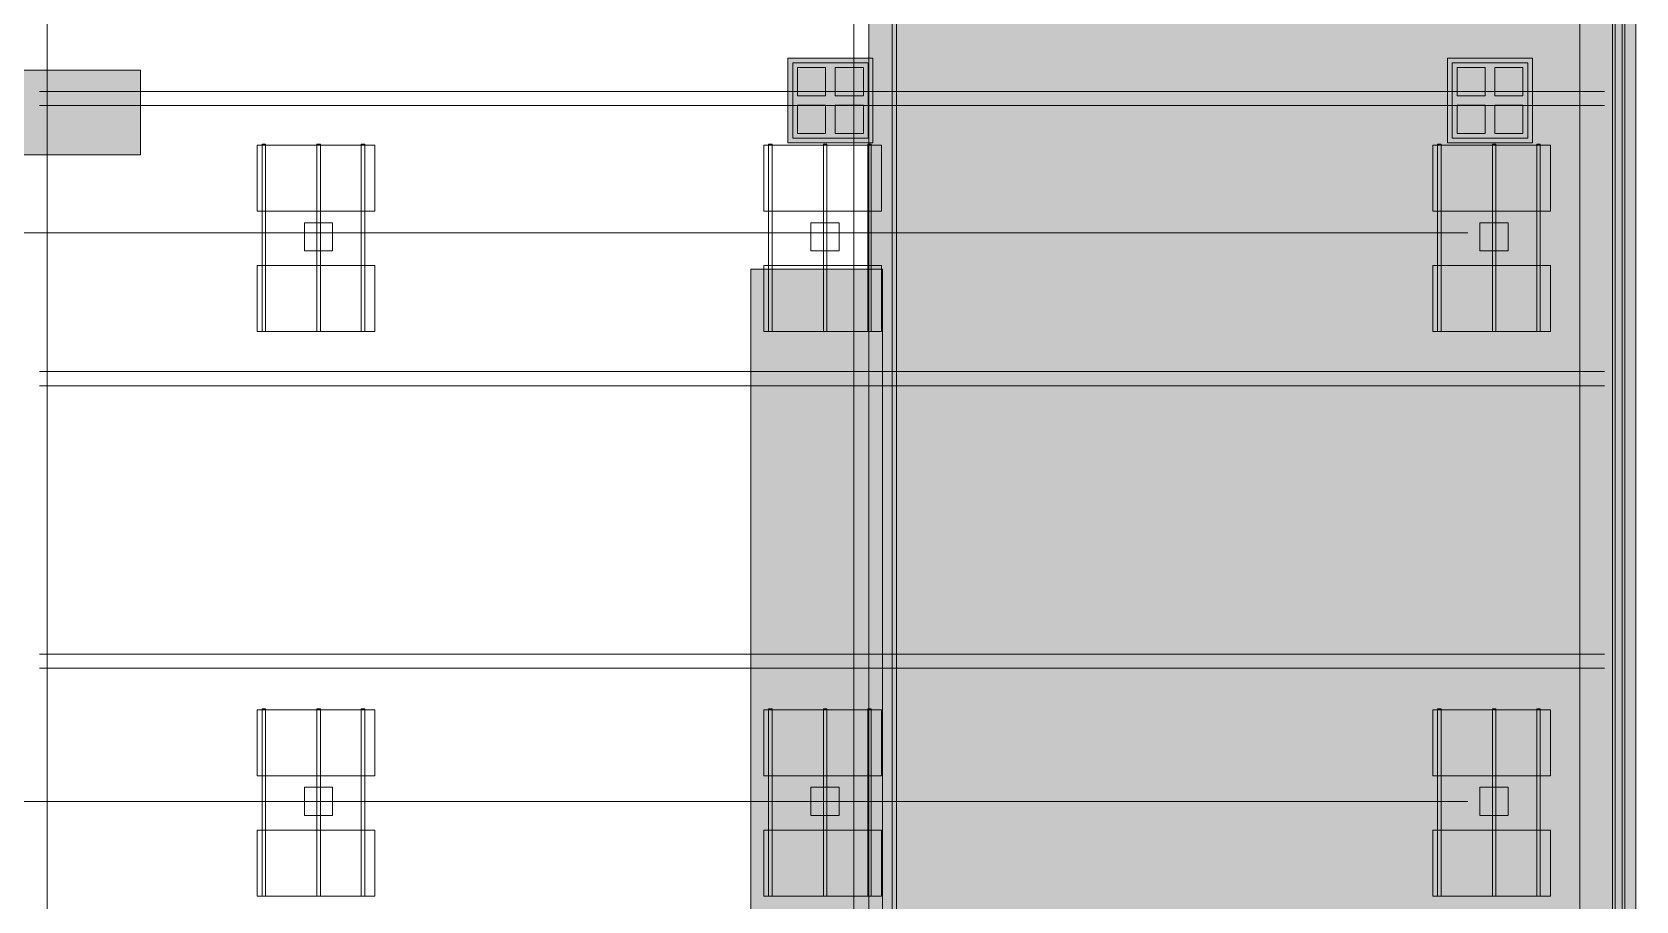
# Model space of a CAD drawing. Header units: inches. Extents: x -10671 to 1761, y -674 to 7170.
# Drawn here: x -6837 to -6156, y 2918 to 3287 of the extents above; entities that cross this region are included whole.
import ezdxf

# ---------------------------------------------------------------- set-up
doc = ezdxf.new("R2010")
doc.units = ezdxf.units.IN
doc.header["$LTSCALE"] = 19.2
doc.header["$MEASUREMENT"] = 0
for name, color, linetype, lineweight, true_color in [('DWG-bldg-utility box', 3, 'Continuous', 18, 0x00ff00), ('Venue-Airwall Closed', 7, 'Continuous', 5, 0x000000), ('Venue-NO HANG ZONE', 7, 'Continuous', 15, 0xdd0000), ('Venue-Rigging Steel-High', 7, 'Continuous', 5, 0x800000), ('Venue-Rigging Steel-Low', 7, 'Continuous', 5, 0x0000dd)]:
    doc.layers.add(name, color=color, linetype=linetype, lineweight=lineweight, true_color=true_color)
for name, color, linetype, lineweight in [('Venue-Ceiling-Lights', 7, 'Continuous', 5), ('Venue-Ceiling-Lights Circuits', 7, 'Continuous', 5), ('Venue-Floor Pockets', 7, 'Continuous', 5)]:
    doc.layers.add(name, color=color, linetype=linetype, lineweight=lineweight)

# ---------------------------------------------------------------- blocks, each defined once
blk = doc.blocks.new('FLOORBOX')
at = {"layer": 'Venue-Floor Pockets', "linetype": 'Continuous', "lineweight": 0, "true_color": 0xaaaaaa}
blk.add_hatch(color=253, dxfattribs=at).paths.add_polyline_path([(-18, 18), (18, 18), (18, -18), (-18, -18)])
at = {"layer": 'Venue-Floor Pockets', "linetype": 'Continuous', "lineweight": 0, "true_color": 0xbbbbbb}
blk.add_hatch(color=9, dxfattribs=at).paths.add_polyline_path([(-16, 16), (16, 16), (16, -16), (-16, -16)])
at = {"layer": 'Venue-Floor Pockets', "linetype": 'Continuous', "lineweight": 0, "true_color": 0xdddddd}
for points in [[(-14, 14), (-2, 14), (-2, 2), (-14, 2)], [(2, 14), (14, 14), (14, 2), (2, 2)], [(-14, -2), (-2, -2), (-2, -14), (-14, -14)], [(2, -2), (14, -2), (14, -14), (2, -14)]]:
    blk.add_hatch(color=254, dxfattribs=at).paths.add_polyline_path(points)
at = {"layer": 'Venue-Floor Pockets', "color": 7, "linetype": 'Continuous', "lineweight": 5, "flags": 128}
for points in [[(-18, 18), (18, 18), (18, -18), (-18, -18)], [(-16, 16), (16, 16), (16, -16), (-16, -16)], [(-14, 14), (-2, 14), (-2, 2), (-14, 2)], [(2, 14), (14, 14), (14, 2), (2, 2)], [(-14, -2), (-2, -2), (-2, -14), (-14, -14)], [(2, -2), (14, -2), (14, -14), (2, -14)]]:
    blk.add_lwpolyline(points, close=True, dxfattribs=at)
blk = doc.blocks.new('Group-1054-1')
at = {"layer": 'Venue-Ceiling-Lights', "color": 7, "linetype": 'Continuous', "lineweight": 5}
for points in [[(-6741.57, 3160.18, 355.98), (-6741.57, 3160.18, 359.98), (-6741.57, 3188.18, 359.98), (-6741.57, 3188.18, 355.98)], [(-6741.57, 3188.18, 355.98), (-6741.57, 3188.18, 359.98), (-6691.57, 3188.18, 359.98), (-6691.57, 3188.18, 355.98)], [(-6691.57, 3188.18, 359.98), (-6741.57, 3188.18, 359.98), (-6741.57, 3160.18, 359.98), (-6691.57, 3160.18, 359.98)], [(-6691.57, 3160.18, 355.98), (-6741.57, 3160.18, 355.98), (-6741.57, 3188.18, 355.98), (-6691.57, 3188.18, 355.98)], [(-6691.57, 3188.18, 355.98), (-6691.57, 3188.18, 359.98), (-6691.57, 3160.18, 359.98), (-6691.57, 3160.18, 355.98)], [(-6691.57, 3160.18, 355.98), (-6691.57, 3160.18, 359.98), (-6741.57, 3160.18, 359.98), (-6741.57, 3160.18, 355.98)]]:
    blk.add_3dface(points, dxfattribs=at)
blk = doc.blocks.new('Group-1055-1')
at = {"layer": 'Venue-Ceiling-Lights', "color": 7, "linetype": 'Continuous', "lineweight": 5}
for points in [[(-6697.42, 3160.18, 360.05), (-6697.42, 3160.18, 361.05), (-6697.42, 3239.77, 361.05), (-6697.42, 3239.77, 360.05)], [(-6697.42, 3239.77, 360.05), (-6697.42, 3239.77, 361.05), (-6695.92, 3239.77, 361.05), (-6695.92, 3239.77, 360.05)], [(-6695.92, 3239.77, 361.05), (-6697.42, 3239.77, 361.05), (-6697.42, 3160.18, 361.05), (-6695.92, 3160.18, 361.05)], [(-6695.92, 3160.18, 360.05), (-6697.42, 3160.18, 360.05), (-6697.42, 3239.77, 360.05), (-6695.92, 3239.77, 360.05)], [(-6695.92, 3239.77, 360.05), (-6695.92, 3239.77, 361.05), (-6695.92, 3160.18, 361.05), (-6695.92, 3160.18, 360.05)], [(-6695.92, 3160.18, 360.05), (-6695.92, 3160.18, 361.05), (-6697.42, 3160.18, 361.05), (-6697.42, 3160.18, 360.05)]]:
    blk.add_3dface(points, dxfattribs=at)
blk = doc.blocks.new('Group-1056-1')
at = {"layer": 'Venue-Ceiling-Lights', "color": 7, "linetype": 'Continuous', "lineweight": 5}
for points in [[(-6716.24, 3160.18, 360.05), (-6716.24, 3160.18, 361.05), (-6716.24, 3239.77, 361.05), (-6716.24, 3239.77, 360.05)], [(-6716.24, 3239.77, 360.05), (-6716.24, 3239.77, 361.05), (-6714.74, 3239.77, 361.05), (-6714.74, 3239.77, 360.05)], [(-6714.74, 3239.77, 361.05), (-6716.24, 3239.77, 361.05), (-6716.24, 3160.18, 361.05), (-6714.74, 3160.18, 361.05)], [(-6714.74, 3160.18, 360.05), (-6716.24, 3160.18, 360.05), (-6716.24, 3239.77, 360.05), (-6714.74, 3239.77, 360.05)], [(-6714.74, 3239.77, 360.05), (-6714.74, 3239.77, 361.05), (-6714.74, 3160.18, 361.05), (-6714.74, 3160.18, 360.05)], [(-6714.74, 3160.18, 360.05), (-6714.74, 3160.18, 361.05), (-6716.24, 3160.18, 361.05), (-6716.24, 3160.18, 360.05)]]:
    blk.add_3dface(points, dxfattribs=at)
blk = doc.blocks.new('Group-1057-1')
at = {"layer": 'Venue-Ceiling-Lights', "color": 7, "linetype": 'Continuous', "lineweight": 5}
for points in [[(-6739.52, 3160.18, 360.05), (-6739.52, 3160.18, 361.05), (-6739.52, 3239.77, 361.05), (-6739.52, 3239.77, 360.05)], [(-6739.52, 3239.77, 360.05), (-6739.52, 3239.77, 361.05), (-6738.02, 3239.77, 361.05), (-6738.02, 3239.77, 360.05)], [(-6738.02, 3239.77, 361.05), (-6739.52, 3239.77, 361.05), (-6739.52, 3160.18, 361.05), (-6738.02, 3160.18, 361.05)], [(-6738.02, 3160.18, 360.05), (-6739.52, 3160.18, 360.05), (-6739.52, 3239.77, 360.05), (-6738.02, 3239.77, 360.05)], [(-6738.02, 3239.77, 360.05), (-6738.02, 3239.77, 361.05), (-6738.02, 3160.18, 361.05), (-6738.02, 3160.18, 360.05)], [(-6738.02, 3160.18, 360.05), (-6738.02, 3160.18, 361.05), (-6739.52, 3160.18, 361.05), (-6739.52, 3160.18, 360.05)]]:
    blk.add_3dface(points, dxfattribs=at)
blk = doc.blocks.new('Group-1058-1')
at = {"layer": 'Venue-Ceiling-Lights', "color": 7, "linetype": 'Continuous', "lineweight": 5}
for points in [[(-6741.57, 3211.33, 355.98), (-6741.57, 3211.33, 359.98), (-6741.57, 3239.33, 359.98), (-6741.57, 3239.33, 355.98)], [(-6741.57, 3239.33, 355.98), (-6741.57, 3239.33, 359.98), (-6691.57, 3239.33, 359.98), (-6691.57, 3239.33, 355.98)], [(-6691.57, 3239.33, 359.98), (-6741.57, 3239.33, 359.98), (-6741.57, 3211.33, 359.98), (-6691.57, 3211.33, 359.98)], [(-6691.57, 3211.33, 355.98), (-6741.57, 3211.33, 355.98), (-6741.57, 3239.33, 355.98), (-6691.57, 3239.33, 355.98)], [(-6691.57, 3239.33, 355.98), (-6691.57, 3239.33, 359.98), (-6691.57, 3211.33, 359.98), (-6691.57, 3211.33, 355.98)], [(-6691.57, 3211.33, 355.98), (-6691.57, 3211.33, 359.98), (-6741.57, 3211.33, 359.98), (-6741.57, 3211.33, 355.98)]]:
    blk.add_3dface(points, dxfattribs=at)
blk = doc.blocks.new('Group-1059-1')
at = {"layer": 'Venue-Ceiling-Lights', "color": 7, "linetype": 'Continuous', "lineweight": 5}
for points in [[(-6721.53, 3206.41, 350), (-6721.53, 3206.41, 356), (-6709.53, 3206.41, 356), (-6709.53, 3206.41, 350)], [(-6721.53, 3194.41, 350), (-6721.53, 3194.41, 356), (-6721.53, 3206.41, 356), (-6721.53, 3206.41, 350)], [(-6709.53, 3206.41, 356), (-6721.53, 3206.41, 356), (-6721.53, 3194.41, 356), (-6709.53, 3194.41, 356)], [(-6709.53, 3194.41, 350), (-6721.53, 3194.41, 350), (-6721.53, 3206.41, 350), (-6709.53, 3206.41, 350)], [(-6709.53, 3206.41, 350), (-6709.53, 3206.41, 356), (-6709.53, 3194.41, 356), (-6709.53, 3194.41, 350)], [(-6709.53, 3194.41, 350), (-6709.53, 3194.41, 356), (-6721.53, 3194.41, 356), (-6721.53, 3194.41, 350)]]:
    blk.add_3dface(points, dxfattribs=at)
blk = doc.blocks.new('Group-1060-1')
at = {"layer": 'Venue-Ceiling-Lights', "color": 7}
for name in ['Group-1058-1', 'Group-1057-1', 'Group-1056-1', 'Group-1055-1', 'Group-1054-1']:
    blk.add_blockref(name, (0, 0), dxfattribs=at)
at = {"layer": 'Venue-Ceiling-Lights', "color": 1, "true_color": 0xff0000}
blk.add_blockref('Group-1059-1', (0, 0), dxfattribs=at)
blk = doc.blocks.new('Group-1061-1')
at = {"layer": 'Venue-Ceiling-Lights', "color": 7, "linetype": 'Continuous', "lineweight": 5}
for points in [[(-6741.57, 2920.38, 355.98), (-6741.57, 2920.38, 359.98), (-6741.57, 2948.38, 359.98), (-6741.57, 2948.38, 355.98)], [(-6741.57, 2948.38, 355.98), (-6741.57, 2948.38, 359.98), (-6691.57, 2948.38, 359.98), (-6691.57, 2948.38, 355.98)], [(-6691.57, 2948.38, 359.98), (-6741.57, 2948.38, 359.98), (-6741.57, 2920.38, 359.98), (-6691.57, 2920.38, 359.98)], [(-6691.57, 2920.38, 355.98), (-6741.57, 2920.38, 355.98), (-6741.57, 2948.38, 355.98), (-6691.57, 2948.38, 355.98)], [(-6691.57, 2948.38, 355.98), (-6691.57, 2948.38, 359.98), (-6691.57, 2920.38, 359.98), (-6691.57, 2920.38, 355.98)], [(-6691.57, 2920.38, 355.98), (-6691.57, 2920.38, 359.98), (-6741.57, 2920.38, 359.98), (-6741.57, 2920.38, 355.98)]]:
    blk.add_3dface(points, dxfattribs=at)
blk = doc.blocks.new('Group-1062-1')
at = {"layer": 'Venue-Ceiling-Lights', "color": 7, "linetype": 'Continuous', "lineweight": 5}
for points in [[(-6697.42, 2920.38, 360.05), (-6697.42, 2920.38, 361.05), (-6697.42, 2999.97, 361.05), (-6697.42, 2999.97, 360.05)], [(-6697.42, 2999.97, 360.05), (-6697.42, 2999.97, 361.05), (-6695.92, 2999.97, 361.05), (-6695.92, 2999.97, 360.05)], [(-6695.92, 2999.97, 361.05), (-6697.42, 2999.97, 361.05), (-6697.42, 2920.38, 361.05), (-6695.92, 2920.38, 361.05)], [(-6695.92, 2920.38, 360.05), (-6697.42, 2920.38, 360.05), (-6697.42, 2999.97, 360.05), (-6695.92, 2999.97, 360.05)], [(-6695.92, 2999.97, 360.05), (-6695.92, 2999.97, 361.05), (-6695.92, 2920.38, 361.05), (-6695.92, 2920.38, 360.05)], [(-6695.92, 2920.38, 360.05), (-6695.92, 2920.38, 361.05), (-6697.42, 2920.38, 361.05), (-6697.42, 2920.38, 360.05)]]:
    blk.add_3dface(points, dxfattribs=at)
blk = doc.blocks.new('Group-1063-1')
at = {"layer": 'Venue-Ceiling-Lights', "color": 7, "linetype": 'Continuous', "lineweight": 5}
for points in [[(-6716.24, 2920.38, 360.05), (-6716.24, 2920.38, 361.05), (-6716.24, 2999.97, 361.05), (-6716.24, 2999.97, 360.05)], [(-6716.24, 2999.97, 360.05), (-6716.24, 2999.97, 361.05), (-6714.74, 2999.97, 361.05), (-6714.74, 2999.97, 360.05)], [(-6714.74, 2999.97, 361.05), (-6716.24, 2999.97, 361.05), (-6716.24, 2920.38, 361.05), (-6714.74, 2920.38, 361.05)], [(-6714.74, 2920.38, 360.05), (-6716.24, 2920.38, 360.05), (-6716.24, 2999.97, 360.05), (-6714.74, 2999.97, 360.05)], [(-6714.74, 2999.97, 360.05), (-6714.74, 2999.97, 361.05), (-6714.74, 2920.38, 361.05), (-6714.74, 2920.38, 360.05)], [(-6714.74, 2920.38, 360.05), (-6714.74, 2920.38, 361.05), (-6716.24, 2920.38, 361.05), (-6716.24, 2920.38, 360.05)]]:
    blk.add_3dface(points, dxfattribs=at)
blk = doc.blocks.new('Group-1064-1')
at = {"layer": 'Venue-Ceiling-Lights', "color": 7, "linetype": 'Continuous', "lineweight": 5}
for points in [[(-6739.52, 2920.38, 360.05), (-6739.52, 2920.38, 361.05), (-6739.52, 2999.97, 361.05), (-6739.52, 2999.97, 360.05)], [(-6739.52, 2999.97, 360.05), (-6739.52, 2999.97, 361.05), (-6738.02, 2999.97, 361.05), (-6738.02, 2999.97, 360.05)], [(-6738.02, 2999.97, 361.05), (-6739.52, 2999.97, 361.05), (-6739.52, 2920.38, 361.05), (-6738.02, 2920.38, 361.05)], [(-6738.02, 2920.38, 360.05), (-6739.52, 2920.38, 360.05), (-6739.52, 2999.97, 360.05), (-6738.02, 2999.97, 360.05)], [(-6738.02, 2999.97, 360.05), (-6738.02, 2999.97, 361.05), (-6738.02, 2920.38, 361.05), (-6738.02, 2920.38, 360.05)], [(-6738.02, 2920.38, 360.05), (-6738.02, 2920.38, 361.05), (-6739.52, 2920.38, 361.05), (-6739.52, 2920.38, 360.05)]]:
    blk.add_3dface(points, dxfattribs=at)
blk = doc.blocks.new('Group-1065-1')
at = {"layer": 'Venue-Ceiling-Lights', "color": 7, "linetype": 'Continuous', "lineweight": 5}
for points in [[(-6741.57, 2971.54, 355.98), (-6741.57, 2971.54, 359.98), (-6741.57, 2999.54, 359.98), (-6741.57, 2999.54, 355.98)], [(-6741.57, 2999.54, 355.98), (-6741.57, 2999.54, 359.98), (-6691.57, 2999.54, 359.98), (-6691.57, 2999.54, 355.98)], [(-6691.57, 2999.54, 359.98), (-6741.57, 2999.54, 359.98), (-6741.57, 2971.54, 359.98), (-6691.57, 2971.54, 359.98)], [(-6691.57, 2971.54, 355.98), (-6741.57, 2971.54, 355.98), (-6741.57, 2999.54, 355.98), (-6691.57, 2999.54, 355.98)], [(-6691.57, 2999.54, 355.98), (-6691.57, 2999.54, 359.98), (-6691.57, 2971.54, 359.98), (-6691.57, 2971.54, 355.98)], [(-6691.57, 2971.54, 355.98), (-6691.57, 2971.54, 359.98), (-6741.57, 2971.54, 359.98), (-6741.57, 2971.54, 355.98)]]:
    blk.add_3dface(points, dxfattribs=at)
blk = doc.blocks.new('Group-1066-1')
at = {"layer": 'Venue-Ceiling-Lights', "color": 7, "linetype": 'Continuous', "lineweight": 5}
for points in [[(-6721.53, 2966.62, 350), (-6721.53, 2966.62, 356), (-6709.53, 2966.62, 356), (-6709.53, 2966.62, 350)], [(-6721.53, 2954.62, 350), (-6721.53, 2954.62, 356), (-6721.53, 2966.62, 356), (-6721.53, 2966.62, 350)], [(-6709.53, 2966.62, 356), (-6721.53, 2966.62, 356), (-6721.53, 2954.62, 356), (-6709.53, 2954.62, 356)], [(-6709.53, 2954.62, 350), (-6721.53, 2954.62, 350), (-6721.53, 2966.62, 350), (-6709.53, 2966.62, 350)], [(-6709.53, 2966.62, 350), (-6709.53, 2966.62, 356), (-6709.53, 2954.62, 356), (-6709.53, 2954.62, 350)], [(-6709.53, 2954.62, 350), (-6709.53, 2954.62, 356), (-6721.53, 2954.62, 356), (-6721.53, 2954.62, 350)]]:
    blk.add_3dface(points, dxfattribs=at)
blk = doc.blocks.new('Group-1067-1')
at = {"layer": 'Venue-Ceiling-Lights', "color": 7}
for name in ['Group-1065-1', 'Group-1064-1', 'Group-1063-1', 'Group-1062-1', 'Group-1061-1']:
    blk.add_blockref(name, (0, 0), dxfattribs=at)
at = {"layer": 'Venue-Ceiling-Lights', "color": 1, "true_color": 0xff0000}
blk.add_blockref('Group-1066-1', (0, 0), dxfattribs=at)
blk = doc.blocks.new('Group-1138-1')
at = {"layer": 'Venue-Ceiling-Lights', "color": 7, "linetype": 'Continuous', "lineweight": 5}
for points in [[(-6526.57, 3160.18, 355.98), (-6526.57, 3160.18, 359.98), (-6526.57, 3188.18, 359.98), (-6526.57, 3188.18, 355.98)], [(-6526.57, 3188.18, 355.98), (-6526.57, 3188.18, 359.98), (-6476.57, 3188.18, 359.98), (-6476.57, 3188.18, 355.98)], [(-6476.57, 3188.18, 359.98), (-6526.57, 3188.18, 359.98), (-6526.57, 3160.18, 359.98), (-6476.57, 3160.18, 359.98)], [(-6476.57, 3160.18, 355.98), (-6526.57, 3160.18, 355.98), (-6526.57, 3188.18, 355.98), (-6476.57, 3188.18, 355.98)], [(-6476.57, 3188.18, 355.98), (-6476.57, 3188.18, 359.98), (-6476.57, 3160.18, 359.98), (-6476.57, 3160.18, 355.98)], [(-6476.57, 3160.18, 355.98), (-6476.57, 3160.18, 359.98), (-6526.57, 3160.18, 359.98), (-6526.57, 3160.18, 355.98)]]:
    blk.add_3dface(points, dxfattribs=at)
blk = doc.blocks.new('Group-1139-1')
at = {"layer": 'Venue-Ceiling-Lights', "color": 7, "linetype": 'Continuous', "lineweight": 5}
for points in [[(-6482.42, 3160.18, 360.05), (-6482.42, 3160.18, 361.05), (-6482.42, 3239.77, 361.05), (-6482.42, 3239.77, 360.05)], [(-6482.42, 3239.77, 360.05), (-6482.42, 3239.77, 361.05), (-6480.92, 3239.77, 361.05), (-6480.92, 3239.77, 360.05)], [(-6480.92, 3239.77, 361.05), (-6482.42, 3239.77, 361.05), (-6482.42, 3160.18, 361.05), (-6480.92, 3160.18, 361.05)], [(-6480.92, 3160.18, 360.05), (-6482.42, 3160.18, 360.05), (-6482.42, 3239.77, 360.05), (-6480.92, 3239.77, 360.05)], [(-6480.92, 3239.77, 360.05), (-6480.92, 3239.77, 361.05), (-6480.92, 3160.18, 361.05), (-6480.92, 3160.18, 360.05)], [(-6480.92, 3160.18, 360.05), (-6480.92, 3160.18, 361.05), (-6482.42, 3160.18, 361.05), (-6482.42, 3160.18, 360.05)]]:
    blk.add_3dface(points, dxfattribs=at)
blk = doc.blocks.new('Group-1140-1')
at = {"layer": 'Venue-Ceiling-Lights', "color": 7, "linetype": 'Continuous', "lineweight": 5}
for points in [[(-6501.24, 3160.18, 360.05), (-6501.24, 3160.18, 361.05), (-6501.24, 3239.77, 361.05), (-6501.24, 3239.77, 360.05)], [(-6501.24, 3239.77, 360.05), (-6501.24, 3239.77, 361.05), (-6499.74, 3239.77, 361.05), (-6499.74, 3239.77, 360.05)], [(-6499.74, 3239.77, 361.05), (-6501.24, 3239.77, 361.05), (-6501.24, 3160.18, 361.05), (-6499.74, 3160.18, 361.05)], [(-6499.74, 3160.18, 360.05), (-6501.24, 3160.18, 360.05), (-6501.24, 3239.77, 360.05), (-6499.74, 3239.77, 360.05)], [(-6499.74, 3239.77, 360.05), (-6499.74, 3239.77, 361.05), (-6499.74, 3160.18, 361.05), (-6499.74, 3160.18, 360.05)], [(-6499.74, 3160.18, 360.05), (-6499.74, 3160.18, 361.05), (-6501.24, 3160.18, 361.05), (-6501.24, 3160.18, 360.05)]]:
    blk.add_3dface(points, dxfattribs=at)
blk = doc.blocks.new('Group-1141-1')
at = {"layer": 'Venue-Ceiling-Lights', "color": 7, "linetype": 'Continuous', "lineweight": 5}
for points in [[(-6524.52, 3160.18, 360.05), (-6524.52, 3160.18, 361.05), (-6524.52, 3239.77, 361.05), (-6524.52, 3239.77, 360.05)], [(-6524.52, 3239.77, 360.05), (-6524.52, 3239.77, 361.05), (-6523.02, 3239.77, 361.05), (-6523.02, 3239.77, 360.05)], [(-6523.02, 3239.77, 361.05), (-6524.52, 3239.77, 361.05), (-6524.52, 3160.18, 361.05), (-6523.02, 3160.18, 361.05)], [(-6523.02, 3160.18, 360.05), (-6524.52, 3160.18, 360.05), (-6524.52, 3239.77, 360.05), (-6523.02, 3239.77, 360.05)], [(-6523.02, 3239.77, 360.05), (-6523.02, 3239.77, 361.05), (-6523.02, 3160.18, 361.05), (-6523.02, 3160.18, 360.05)], [(-6523.02, 3160.18, 360.05), (-6523.02, 3160.18, 361.05), (-6524.52, 3160.18, 361.05), (-6524.52, 3160.18, 360.05)]]:
    blk.add_3dface(points, dxfattribs=at)
blk = doc.blocks.new('Group-1142-1')
at = {"layer": 'Venue-Ceiling-Lights', "color": 7, "linetype": 'Continuous', "lineweight": 5}
for points in [[(-6526.57, 3211.33, 355.98), (-6526.57, 3211.33, 359.98), (-6526.57, 3239.33, 359.98), (-6526.57, 3239.33, 355.98)], [(-6526.57, 3239.33, 355.98), (-6526.57, 3239.33, 359.98), (-6476.57, 3239.33, 359.98), (-6476.57, 3239.33, 355.98)], [(-6476.57, 3239.33, 359.98), (-6526.57, 3239.33, 359.98), (-6526.57, 3211.33, 359.98), (-6476.57, 3211.33, 359.98)], [(-6476.57, 3211.33, 355.98), (-6526.57, 3211.33, 355.98), (-6526.57, 3239.33, 355.98), (-6476.57, 3239.33, 355.98)], [(-6476.57, 3239.33, 355.98), (-6476.57, 3239.33, 359.98), (-6476.57, 3211.33, 359.98), (-6476.57, 3211.33, 355.98)], [(-6476.57, 3211.33, 355.98), (-6476.57, 3211.33, 359.98), (-6526.57, 3211.33, 359.98), (-6526.57, 3211.33, 355.98)]]:
    blk.add_3dface(points, dxfattribs=at)
blk = doc.blocks.new('Group-1143-1')
at = {"layer": 'Venue-Ceiling-Lights', "color": 7, "linetype": 'Continuous', "lineweight": 5}
for points in [[(-6506.53, 3206.41, 350), (-6506.53, 3206.41, 356), (-6494.53, 3206.41, 356), (-6494.53, 3206.41, 350)], [(-6506.53, 3194.41, 350), (-6506.53, 3194.41, 356), (-6506.53, 3206.41, 356), (-6506.53, 3206.41, 350)], [(-6494.53, 3206.41, 356), (-6506.53, 3206.41, 356), (-6506.53, 3194.41, 356), (-6494.53, 3194.41, 356)], [(-6494.53, 3194.41, 350), (-6506.53, 3194.41, 350), (-6506.53, 3206.41, 350), (-6494.53, 3206.41, 350)], [(-6494.53, 3206.41, 350), (-6494.53, 3206.41, 356), (-6494.53, 3194.41, 356), (-6494.53, 3194.41, 350)], [(-6494.53, 3194.41, 350), (-6494.53, 3194.41, 356), (-6506.53, 3194.41, 356), (-6506.53, 3194.41, 350)]]:
    blk.add_3dface(points, dxfattribs=at)
blk = doc.blocks.new('Group-1144-1')
at = {"layer": 'Venue-Ceiling-Lights', "color": 7}
for name in ['Group-1142-1', 'Group-1141-1', 'Group-1140-1', 'Group-1139-1', 'Group-1138-1']:
    blk.add_blockref(name, (0, 0), dxfattribs=at)
at = {"layer": 'Venue-Ceiling-Lights', "color": 1, "true_color": 0xff0000}
blk.add_blockref('Group-1143-1', (0, 0), dxfattribs=at)
blk = doc.blocks.new('Group-1145-1')
at = {"layer": 'Venue-Ceiling-Lights', "color": 7, "linetype": 'Continuous', "lineweight": 5}
for points in [[(-6526.57, 2920.38, 355.98), (-6526.57, 2920.38, 359.98), (-6526.57, 2948.38, 359.98), (-6526.57, 2948.38, 355.98)], [(-6526.57, 2948.38, 355.98), (-6526.57, 2948.38, 359.98), (-6476.57, 2948.38, 359.98), (-6476.57, 2948.38, 355.98)], [(-6476.57, 2948.38, 359.98), (-6526.57, 2948.38, 359.98), (-6526.57, 2920.38, 359.98), (-6476.57, 2920.38, 359.98)], [(-6476.57, 2920.38, 355.98), (-6526.57, 2920.38, 355.98), (-6526.57, 2948.38, 355.98), (-6476.57, 2948.38, 355.98)], [(-6476.57, 2948.38, 355.98), (-6476.57, 2948.38, 359.98), (-6476.57, 2920.38, 359.98), (-6476.57, 2920.38, 355.98)], [(-6476.57, 2920.38, 355.98), (-6476.57, 2920.38, 359.98), (-6526.57, 2920.38, 359.98), (-6526.57, 2920.38, 355.98)]]:
    blk.add_3dface(points, dxfattribs=at)
blk = doc.blocks.new('Group-1146-1')
at = {"layer": 'Venue-Ceiling-Lights', "color": 7, "linetype": 'Continuous', "lineweight": 5}
for points in [[(-6482.42, 2920.38, 360.05), (-6482.42, 2920.38, 361.05), (-6482.42, 2999.97, 361.05), (-6482.42, 2999.97, 360.05)], [(-6482.42, 2999.97, 360.05), (-6482.42, 2999.97, 361.05), (-6480.92, 2999.97, 361.05), (-6480.92, 2999.97, 360.05)], [(-6480.92, 2999.97, 361.05), (-6482.42, 2999.97, 361.05), (-6482.42, 2920.38, 361.05), (-6480.92, 2920.38, 361.05)], [(-6480.92, 2920.38, 360.05), (-6482.42, 2920.38, 360.05), (-6482.42, 2999.97, 360.05), (-6480.92, 2999.97, 360.05)], [(-6480.92, 2999.97, 360.05), (-6480.92, 2999.97, 361.05), (-6480.92, 2920.38, 361.05), (-6480.92, 2920.38, 360.05)], [(-6480.92, 2920.38, 360.05), (-6480.92, 2920.38, 361.05), (-6482.42, 2920.38, 361.05), (-6482.42, 2920.38, 360.05)]]:
    blk.add_3dface(points, dxfattribs=at)
blk = doc.blocks.new('Group-1147-1')
at = {"layer": 'Venue-Ceiling-Lights', "color": 7, "linetype": 'Continuous', "lineweight": 5}
for points in [[(-6501.24, 2920.38, 360.05), (-6501.24, 2920.38, 361.05), (-6501.24, 2999.97, 361.05), (-6501.24, 2999.97, 360.05)], [(-6501.24, 2999.97, 360.05), (-6501.24, 2999.97, 361.05), (-6499.74, 2999.97, 361.05), (-6499.74, 2999.97, 360.05)], [(-6499.74, 2999.97, 361.05), (-6501.24, 2999.97, 361.05), (-6501.24, 2920.38, 361.05), (-6499.74, 2920.38, 361.05)], [(-6499.74, 2920.38, 360.05), (-6501.24, 2920.38, 360.05), (-6501.24, 2999.97, 360.05), (-6499.74, 2999.97, 360.05)], [(-6499.74, 2999.97, 360.05), (-6499.74, 2999.97, 361.05), (-6499.74, 2920.38, 361.05), (-6499.74, 2920.38, 360.05)], [(-6499.74, 2920.38, 360.05), (-6499.74, 2920.38, 361.05), (-6501.24, 2920.38, 361.05), (-6501.24, 2920.38, 360.05)]]:
    blk.add_3dface(points, dxfattribs=at)
blk = doc.blocks.new('Group-1148-1')
at = {"layer": 'Venue-Ceiling-Lights', "color": 7, "linetype": 'Continuous', "lineweight": 5}
for points in [[(-6524.52, 2920.38, 360.05), (-6524.52, 2920.38, 361.05), (-6524.52, 2999.97, 361.05), (-6524.52, 2999.97, 360.05)], [(-6524.52, 2999.97, 360.05), (-6524.52, 2999.97, 361.05), (-6523.02, 2999.97, 361.05), (-6523.02, 2999.97, 360.05)], [(-6523.02, 2999.97, 361.05), (-6524.52, 2999.97, 361.05), (-6524.52, 2920.38, 361.05), (-6523.02, 2920.38, 361.05)], [(-6523.02, 2920.38, 360.05), (-6524.52, 2920.38, 360.05), (-6524.52, 2999.97, 360.05), (-6523.02, 2999.97, 360.05)], [(-6523.02, 2999.97, 360.05), (-6523.02, 2999.97, 361.05), (-6523.02, 2920.38, 361.05), (-6523.02, 2920.38, 360.05)], [(-6523.02, 2920.38, 360.05), (-6523.02, 2920.38, 361.05), (-6524.52, 2920.38, 361.05), (-6524.52, 2920.38, 360.05)]]:
    blk.add_3dface(points, dxfattribs=at)
blk = doc.blocks.new('Group-1149-1')
at = {"layer": 'Venue-Ceiling-Lights', "color": 7, "linetype": 'Continuous', "lineweight": 5}
for points in [[(-6526.57, 2971.54, 355.98), (-6526.57, 2971.54, 359.98), (-6526.57, 2999.54, 359.98), (-6526.57, 2999.54, 355.98)], [(-6526.57, 2999.54, 355.98), (-6526.57, 2999.54, 359.98), (-6476.57, 2999.54, 359.98), (-6476.57, 2999.54, 355.98)], [(-6476.57, 2999.54, 359.98), (-6526.57, 2999.54, 359.98), (-6526.57, 2971.54, 359.98), (-6476.57, 2971.54, 359.98)], [(-6476.57, 2971.54, 355.98), (-6526.57, 2971.54, 355.98), (-6526.57, 2999.54, 355.98), (-6476.57, 2999.54, 355.98)], [(-6476.57, 2999.54, 355.98), (-6476.57, 2999.54, 359.98), (-6476.57, 2971.54, 359.98), (-6476.57, 2971.54, 355.98)], [(-6476.57, 2971.54, 355.98), (-6476.57, 2971.54, 359.98), (-6526.57, 2971.54, 359.98), (-6526.57, 2971.54, 355.98)]]:
    blk.add_3dface(points, dxfattribs=at)
blk = doc.blocks.new('Group-1150-1')
at = {"layer": 'Venue-Ceiling-Lights', "color": 7, "linetype": 'Continuous', "lineweight": 5}
for points in [[(-6506.53, 2966.62, 350), (-6506.53, 2966.62, 356), (-6494.53, 2966.62, 356), (-6494.53, 2966.62, 350)], [(-6506.53, 2954.62, 350), (-6506.53, 2954.62, 356), (-6506.53, 2966.62, 356), (-6506.53, 2966.62, 350)], [(-6494.53, 2966.62, 356), (-6506.53, 2966.62, 356), (-6506.53, 2954.62, 356), (-6494.53, 2954.62, 356)], [(-6494.53, 2954.62, 350), (-6506.53, 2954.62, 350), (-6506.53, 2966.62, 350), (-6494.53, 2966.62, 350)], [(-6494.53, 2966.62, 350), (-6494.53, 2966.62, 356), (-6494.53, 2954.62, 356), (-6494.53, 2954.62, 350)], [(-6494.53, 2954.62, 350), (-6494.53, 2954.62, 356), (-6506.53, 2954.62, 356), (-6506.53, 2954.62, 350)]]:
    blk.add_3dface(points, dxfattribs=at)
blk = doc.blocks.new('Group-1151-1')
at = {"layer": 'Venue-Ceiling-Lights', "color": 7}
for name in ['Group-1149-1', 'Group-1148-1', 'Group-1147-1', 'Group-1146-1', 'Group-1145-1']:
    blk.add_blockref(name, (0, 0), dxfattribs=at)
at = {"layer": 'Venue-Ceiling-Lights', "color": 1, "true_color": 0xff0000}
blk.add_blockref('Group-1150-1', (0, 0), dxfattribs=at)
blk = doc.blocks.new('Group-1222-1')
at = {"layer": 'Venue-Ceiling-Lights', "color": 7, "linetype": 'Continuous', "lineweight": 5}
for points in [[(-6242.57, 3160.18, 355.98), (-6242.57, 3160.18, 359.98), (-6242.57, 3188.18, 359.98), (-6242.57, 3188.18, 355.98)], [(-6242.57, 3188.18, 355.98), (-6242.57, 3188.18, 359.98), (-6192.57, 3188.18, 359.98), (-6192.57, 3188.18, 355.98)], [(-6192.57, 3188.18, 359.98), (-6242.57, 3188.18, 359.98), (-6242.57, 3160.18, 359.98), (-6192.57, 3160.18, 359.98)], [(-6192.57, 3160.18, 355.98), (-6242.57, 3160.18, 355.98), (-6242.57, 3188.18, 355.98), (-6192.57, 3188.18, 355.98)], [(-6192.57, 3188.18, 355.98), (-6192.57, 3188.18, 359.98), (-6192.57, 3160.18, 359.98), (-6192.57, 3160.18, 355.98)], [(-6192.57, 3160.18, 355.98), (-6192.57, 3160.18, 359.98), (-6242.57, 3160.18, 359.98), (-6242.57, 3160.18, 355.98)]]:
    blk.add_3dface(points, dxfattribs=at)
blk = doc.blocks.new('Group-1223-1')
at = {"layer": 'Venue-Ceiling-Lights', "color": 7, "linetype": 'Continuous', "lineweight": 5}
for points in [[(-6198.42, 3160.18, 360.05), (-6198.42, 3160.18, 361.05), (-6198.42, 3239.77, 361.05), (-6198.42, 3239.77, 360.05)], [(-6198.42, 3239.77, 360.05), (-6198.42, 3239.77, 361.05), (-6196.92, 3239.77, 361.05), (-6196.92, 3239.77, 360.05)], [(-6196.92, 3239.77, 361.05), (-6198.42, 3239.77, 361.05), (-6198.42, 3160.18, 361.05), (-6196.92, 3160.18, 361.05)], [(-6196.92, 3160.18, 360.05), (-6198.42, 3160.18, 360.05), (-6198.42, 3239.77, 360.05), (-6196.92, 3239.77, 360.05)], [(-6196.92, 3239.77, 360.05), (-6196.92, 3239.77, 361.05), (-6196.92, 3160.18, 361.05), (-6196.92, 3160.18, 360.05)], [(-6196.92, 3160.18, 360.05), (-6196.92, 3160.18, 361.05), (-6198.42, 3160.18, 361.05), (-6198.42, 3160.18, 360.05)]]:
    blk.add_3dface(points, dxfattribs=at)
blk = doc.blocks.new('Group-1224-1')
at = {"layer": 'Venue-Ceiling-Lights', "color": 7, "linetype": 'Continuous', "lineweight": 5}
for points in [[(-6217.24, 3160.18, 360.05), (-6217.24, 3160.18, 361.05), (-6217.24, 3239.77, 361.05), (-6217.24, 3239.77, 360.05)], [(-6217.24, 3239.77, 360.05), (-6217.24, 3239.77, 361.05), (-6215.74, 3239.77, 361.05), (-6215.74, 3239.77, 360.05)], [(-6215.74, 3239.77, 361.05), (-6217.24, 3239.77, 361.05), (-6217.24, 3160.18, 361.05), (-6215.74, 3160.18, 361.05)], [(-6215.74, 3160.18, 360.05), (-6217.24, 3160.18, 360.05), (-6217.24, 3239.77, 360.05), (-6215.74, 3239.77, 360.05)], [(-6215.74, 3239.77, 360.05), (-6215.74, 3239.77, 361.05), (-6215.74, 3160.18, 361.05), (-6215.74, 3160.18, 360.05)], [(-6215.74, 3160.18, 360.05), (-6215.74, 3160.18, 361.05), (-6217.24, 3160.18, 361.05), (-6217.24, 3160.18, 360.05)]]:
    blk.add_3dface(points, dxfattribs=at)
blk = doc.blocks.new('Group-1225-1')
at = {"layer": 'Venue-Ceiling-Lights', "color": 7, "linetype": 'Continuous', "lineweight": 5}
for points in [[(-6240.52, 3160.18, 360.05), (-6240.52, 3160.18, 361.05), (-6240.52, 3239.77, 361.05), (-6240.52, 3239.77, 360.05)], [(-6240.52, 3239.77, 360.05), (-6240.52, 3239.77, 361.05), (-6239.02, 3239.77, 361.05), (-6239.02, 3239.77, 360.05)], [(-6239.02, 3239.77, 361.05), (-6240.52, 3239.77, 361.05), (-6240.52, 3160.18, 361.05), (-6239.02, 3160.18, 361.05)], [(-6239.02, 3160.18, 360.05), (-6240.52, 3160.18, 360.05), (-6240.52, 3239.77, 360.05), (-6239.02, 3239.77, 360.05)], [(-6239.02, 3239.77, 360.05), (-6239.02, 3239.77, 361.05), (-6239.02, 3160.18, 361.05), (-6239.02, 3160.18, 360.05)], [(-6239.02, 3160.18, 360.05), (-6239.02, 3160.18, 361.05), (-6240.52, 3160.18, 361.05), (-6240.52, 3160.18, 360.05)]]:
    blk.add_3dface(points, dxfattribs=at)
blk = doc.blocks.new('Group-1226-1')
at = {"layer": 'Venue-Ceiling-Lights', "color": 7, "linetype": 'Continuous', "lineweight": 5}
for points in [[(-6242.57, 3211.33, 355.98), (-6242.57, 3211.33, 359.98), (-6242.57, 3239.33, 359.98), (-6242.57, 3239.33, 355.98)], [(-6242.57, 3239.33, 355.98), (-6242.57, 3239.33, 359.98), (-6192.57, 3239.33, 359.98), (-6192.57, 3239.33, 355.98)], [(-6192.57, 3239.33, 359.98), (-6242.57, 3239.33, 359.98), (-6242.57, 3211.33, 359.98), (-6192.57, 3211.33, 359.98)], [(-6192.57, 3211.33, 355.98), (-6242.57, 3211.33, 355.98), (-6242.57, 3239.33, 355.98), (-6192.57, 3239.33, 355.98)], [(-6192.57, 3239.33, 355.98), (-6192.57, 3239.33, 359.98), (-6192.57, 3211.33, 359.98), (-6192.57, 3211.33, 355.98)], [(-6192.57, 3211.33, 355.98), (-6192.57, 3211.33, 359.98), (-6242.57, 3211.33, 359.98), (-6242.57, 3211.33, 355.98)]]:
    blk.add_3dface(points, dxfattribs=at)
blk = doc.blocks.new('Group-1227-1')
at = {"layer": 'Venue-Ceiling-Lights', "color": 7, "linetype": 'Continuous', "lineweight": 5}
for points in [[(-6222.53, 3206.41, 350), (-6222.53, 3206.41, 356), (-6210.53, 3206.41, 356), (-6210.53, 3206.41, 350)], [(-6222.53, 3194.41, 350), (-6222.53, 3194.41, 356), (-6222.53, 3206.41, 356), (-6222.53, 3206.41, 350)], [(-6210.53, 3206.41, 356), (-6222.53, 3206.41, 356), (-6222.53, 3194.41, 356), (-6210.53, 3194.41, 356)], [(-6210.53, 3194.41, 350), (-6222.53, 3194.41, 350), (-6222.53, 3206.41, 350), (-6210.53, 3206.41, 350)], [(-6210.53, 3206.41, 350), (-6210.53, 3206.41, 356), (-6210.53, 3194.41, 356), (-6210.53, 3194.41, 350)], [(-6210.53, 3194.41, 350), (-6210.53, 3194.41, 356), (-6222.53, 3194.41, 356), (-6222.53, 3194.41, 350)]]:
    blk.add_3dface(points, dxfattribs=at)
blk = doc.blocks.new('Group-1228-1')
at = {"layer": 'Venue-Ceiling-Lights', "color": 7}
for name in ['Group-1226-1', 'Group-1225-1', 'Group-1224-1', 'Group-1223-1', 'Group-1222-1']:
    blk.add_blockref(name, (0, 0), dxfattribs=at)
at = {"layer": 'Venue-Ceiling-Lights', "color": 1, "true_color": 0xff0000}
blk.add_blockref('Group-1227-1', (0, 0), dxfattribs=at)
blk = doc.blocks.new('Group-1229-1')
at = {"layer": 'Venue-Ceiling-Lights', "color": 7, "linetype": 'Continuous', "lineweight": 5}
for points in [[(-6242.57, 2920.38, 355.98), (-6242.57, 2920.38, 359.98), (-6242.57, 2948.38, 359.98), (-6242.57, 2948.38, 355.98)], [(-6242.57, 2948.38, 355.98), (-6242.57, 2948.38, 359.98), (-6192.57, 2948.38, 359.98), (-6192.57, 2948.38, 355.98)], [(-6192.57, 2948.38, 359.98), (-6242.57, 2948.38, 359.98), (-6242.57, 2920.38, 359.98), (-6192.57, 2920.38, 359.98)], [(-6192.57, 2920.38, 355.98), (-6242.57, 2920.38, 355.98), (-6242.57, 2948.38, 355.98), (-6192.57, 2948.38, 355.98)], [(-6192.57, 2948.38, 355.98), (-6192.57, 2948.38, 359.98), (-6192.57, 2920.38, 359.98), (-6192.57, 2920.38, 355.98)], [(-6192.57, 2920.38, 355.98), (-6192.57, 2920.38, 359.98), (-6242.57, 2920.38, 359.98), (-6242.57, 2920.38, 355.98)]]:
    blk.add_3dface(points, dxfattribs=at)
blk = doc.blocks.new('Group-1230-1')
at = {"layer": 'Venue-Ceiling-Lights', "color": 7, "linetype": 'Continuous', "lineweight": 5}
for points in [[(-6198.42, 2920.38, 360.05), (-6198.42, 2920.38, 361.05), (-6198.42, 2999.97, 361.05), (-6198.42, 2999.97, 360.05)], [(-6198.42, 2999.97, 360.05), (-6198.42, 2999.97, 361.05), (-6196.92, 2999.97, 361.05), (-6196.92, 2999.97, 360.05)], [(-6196.92, 2999.97, 361.05), (-6198.42, 2999.97, 361.05), (-6198.42, 2920.38, 361.05), (-6196.92, 2920.38, 361.05)], [(-6196.92, 2920.38, 360.05), (-6198.42, 2920.38, 360.05), (-6198.42, 2999.97, 360.05), (-6196.92, 2999.97, 360.05)], [(-6196.92, 2999.97, 360.05), (-6196.92, 2999.97, 361.05), (-6196.92, 2920.38, 361.05), (-6196.92, 2920.38, 360.05)], [(-6196.92, 2920.38, 360.05), (-6196.92, 2920.38, 361.05), (-6198.42, 2920.38, 361.05), (-6198.42, 2920.38, 360.05)]]:
    blk.add_3dface(points, dxfattribs=at)
blk = doc.blocks.new('Group-1231-1')
at = {"layer": 'Venue-Ceiling-Lights', "color": 7, "linetype": 'Continuous', "lineweight": 5}
for points in [[(-6217.24, 2920.38, 360.05), (-6217.24, 2920.38, 361.05), (-6217.24, 2999.97, 361.05), (-6217.24, 2999.97, 360.05)], [(-6217.24, 2999.97, 360.05), (-6217.24, 2999.97, 361.05), (-6215.74, 2999.97, 361.05), (-6215.74, 2999.97, 360.05)], [(-6215.74, 2999.97, 361.05), (-6217.24, 2999.97, 361.05), (-6217.24, 2920.38, 361.05), (-6215.74, 2920.38, 361.05)], [(-6215.74, 2920.38, 360.05), (-6217.24, 2920.38, 360.05), (-6217.24, 2999.97, 360.05), (-6215.74, 2999.97, 360.05)], [(-6215.74, 2999.97, 360.05), (-6215.74, 2999.97, 361.05), (-6215.74, 2920.38, 361.05), (-6215.74, 2920.38, 360.05)], [(-6215.74, 2920.38, 360.05), (-6215.74, 2920.38, 361.05), (-6217.24, 2920.38, 361.05), (-6217.24, 2920.38, 360.05)]]:
    blk.add_3dface(points, dxfattribs=at)
blk = doc.blocks.new('Group-1232-1')
at = {"layer": 'Venue-Ceiling-Lights', "color": 7, "linetype": 'Continuous', "lineweight": 5}
for points in [[(-6240.52, 2920.38, 360.05), (-6240.52, 2920.38, 361.05), (-6240.52, 2999.97, 361.05), (-6240.52, 2999.97, 360.05)], [(-6240.52, 2999.97, 360.05), (-6240.52, 2999.97, 361.05), (-6239.02, 2999.97, 361.05), (-6239.02, 2999.97, 360.05)], [(-6239.02, 2999.97, 361.05), (-6240.52, 2999.97, 361.05), (-6240.52, 2920.38, 361.05), (-6239.02, 2920.38, 361.05)], [(-6239.02, 2920.38, 360.05), (-6240.52, 2920.38, 360.05), (-6240.52, 2999.97, 360.05), (-6239.02, 2999.97, 360.05)], [(-6239.02, 2999.97, 360.05), (-6239.02, 2999.97, 361.05), (-6239.02, 2920.38, 361.05), (-6239.02, 2920.38, 360.05)], [(-6239.02, 2920.38, 360.05), (-6239.02, 2920.38, 361.05), (-6240.52, 2920.38, 361.05), (-6240.52, 2920.38, 360.05)]]:
    blk.add_3dface(points, dxfattribs=at)
blk = doc.blocks.new('Group-1233-1')
at = {"layer": 'Venue-Ceiling-Lights', "color": 7, "linetype": 'Continuous', "lineweight": 5}
for points in [[(-6242.57, 2971.54, 355.98), (-6242.57, 2971.54, 359.98), (-6242.57, 2999.54, 359.98), (-6242.57, 2999.54, 355.98)], [(-6242.57, 2999.54, 355.98), (-6242.57, 2999.54, 359.98), (-6192.57, 2999.54, 359.98), (-6192.57, 2999.54, 355.98)], [(-6192.57, 2999.54, 359.98), (-6242.57, 2999.54, 359.98), (-6242.57, 2971.54, 359.98), (-6192.57, 2971.54, 359.98)], [(-6192.57, 2971.54, 355.98), (-6242.57, 2971.54, 355.98), (-6242.57, 2999.54, 355.98), (-6192.57, 2999.54, 355.98)], [(-6192.57, 2999.54, 355.98), (-6192.57, 2999.54, 359.98), (-6192.57, 2971.54, 359.98), (-6192.57, 2971.54, 355.98)], [(-6192.57, 2971.54, 355.98), (-6192.57, 2971.54, 359.98), (-6242.57, 2971.54, 359.98), (-6242.57, 2971.54, 355.98)]]:
    blk.add_3dface(points, dxfattribs=at)
blk = doc.blocks.new('Group-1234-1')
at = {"layer": 'Venue-Ceiling-Lights', "color": 7, "linetype": 'Continuous', "lineweight": 5}
for points in [[(-6222.53, 2966.62, 350), (-6222.53, 2966.62, 356), (-6210.53, 2966.62, 356), (-6210.53, 2966.62, 350)], [(-6222.53, 2954.62, 350), (-6222.53, 2954.62, 356), (-6222.53, 2966.62, 356), (-6222.53, 2966.62, 350)], [(-6210.53, 2966.62, 356), (-6222.53, 2966.62, 356), (-6222.53, 2954.62, 356), (-6210.53, 2954.62, 356)], [(-6210.53, 2954.62, 350), (-6222.53, 2954.62, 350), (-6222.53, 2966.62, 350), (-6210.53, 2966.62, 350)], [(-6210.53, 2966.62, 350), (-6210.53, 2966.62, 356), (-6210.53, 2954.62, 356), (-6210.53, 2954.62, 350)], [(-6210.53, 2954.62, 350), (-6210.53, 2954.62, 356), (-6222.53, 2954.62, 356), (-6222.53, 2954.62, 350)]]:
    blk.add_3dface(points, dxfattribs=at)
blk = doc.blocks.new('Group-1235-1')
at = {"layer": 'Venue-Ceiling-Lights', "color": 7}
for name in ['Group-1233-1', 'Group-1232-1', 'Group-1231-1', 'Group-1230-1', 'Group-1229-1']:
    blk.add_blockref(name, (0, 0), dxfattribs=at)
at = {"layer": 'Venue-Ceiling-Lights', "color": 1, "true_color": 0xff0000}
blk.add_blockref('Group-1234-1', (0, 0), dxfattribs=at)

msp = doc.modelspace()

# ---------------------------------------------------------------- hatches: boundary and pattern name
at = {"layer": 'Venue-NO HANG ZONE', "linetype": 'Continuous', "lineweight": 0}
for points in [[(-6481.98, 766.33), (-6481.98, 3959.67), (-6166.23, 3959.67), (-6166.23, 766.33)], [(-6472.07, 764.27), (-6472.07, 3957.62), (-6156.32, 3957.62), (-6156.32, 764.27)], [(-6891.08, 3235.24), (-6891.08, 3271.24), (-6791.08, 3271.24), (-6791.08, 3235.24)], [(-6532.09, 3186.66), (-6476.09, 3186.66), (-6476.09, 2532.42), (-6532.09, 2532.42)]]:
    msp.add_hatch(color=7, dxfattribs=at).paths.add_polyline_path(points)

# ---------------------------------------------------------------- linework, layer by layer
at = {"layer": 'Venue-Airwall Closed'}
for p, q in [((-6165.08, 3951.79), (-6165.08, 762.79)), ((-6161.08, 3951.79), (-6161.08, 762.79))]:
    msp.add_line(p, q, dxfattribs=at)
at = {"layer": 'Venue-Ceiling-Lights Circuits', "color": 7, "linetype": 'Continuous', "lineweight": 5}
for p, q in [((-9940.79, 3202.05), (-6227.6, 3202.05)), ((-9940.79, 2960.64), (-6227.6, 2960.64))]:
    msp.add_line(p, q, dxfattribs=at)
at = {"layer": 'Venue-NO HANG ZONE', "flags": 128}
for points in [[(-6481.98, 766.33), (-6481.98, 3959.67), (-6166.23, 3959.67), (-6166.23, 766.33)], [(-6472.07, 764.27), (-6472.07, 3957.62), (-6156.32, 3957.62), (-6156.32, 764.27)], [(-6891.08, 3235.24), (-6891.08, 3271.24), (-6791.08, 3271.24), (-6791.08, 3235.24)], [(-6532.09, 3186.66), (-6476.09, 3186.66), (-6476.09, 2532.42), (-6532.09, 2532.42)]]:
    msp.add_lwpolyline(points, close=True, dxfattribs=at)
at = {"layer": 'Venue-Rigging Steel-High'}
for p, q in [((-6833.99, 3262.18), (-6169.65, 3262.18)), ((-6833.99, 3256.18), (-6169.65, 3256.18)), ((-6833.99, 3143.18), (-6169.65, 3143.18)), ((-6833.99, 3137.18), (-6169.65, 3137.18)), ((-6833.99, 3023.18), (-6169.65, 3023.18)), ((-6833.99, 3017.18), (-6169.65, 3017.18))]:
    msp.add_line(p, q, dxfattribs=at)
at = {"layer": 'Venue-Rigging Steel-Low'}
for p, q in [((-6488.26, 752.92), (-6488.26, 3963.06)), ((-6470.26, 752.92), (-6470.26, 3963.06)), ((-6830.73, 760.92), (-6830.73, 3951.22)), ((-6180.13, 760.92), (-6180.13, 3951.22)), ((-6162.13, 760.92), (-6162.13, 3951.22))]:
    msp.add_line(p, q, dxfattribs=at)

# ---------------------------------------------------------------- block references
at = {"layer": 'DWG-bldg-utility box', "rotation": 90}
for p in [(-6498.26, 3258.29), (-6218.26, 3258.29)]:
    msp.add_blockref('FLOORBOX', p, dxfattribs=at)
at = {"layer": 'Venue-Ceiling-Lights', "color": 7}
for name in ['Group-1060-1', 'Group-1144-1', 'Group-1228-1', 'Group-1067-1', 'Group-1151-1', 'Group-1235-1']:
    msp.add_blockref(name, (0, 0), dxfattribs=at)

doc.saveas('drawing.dxf')
